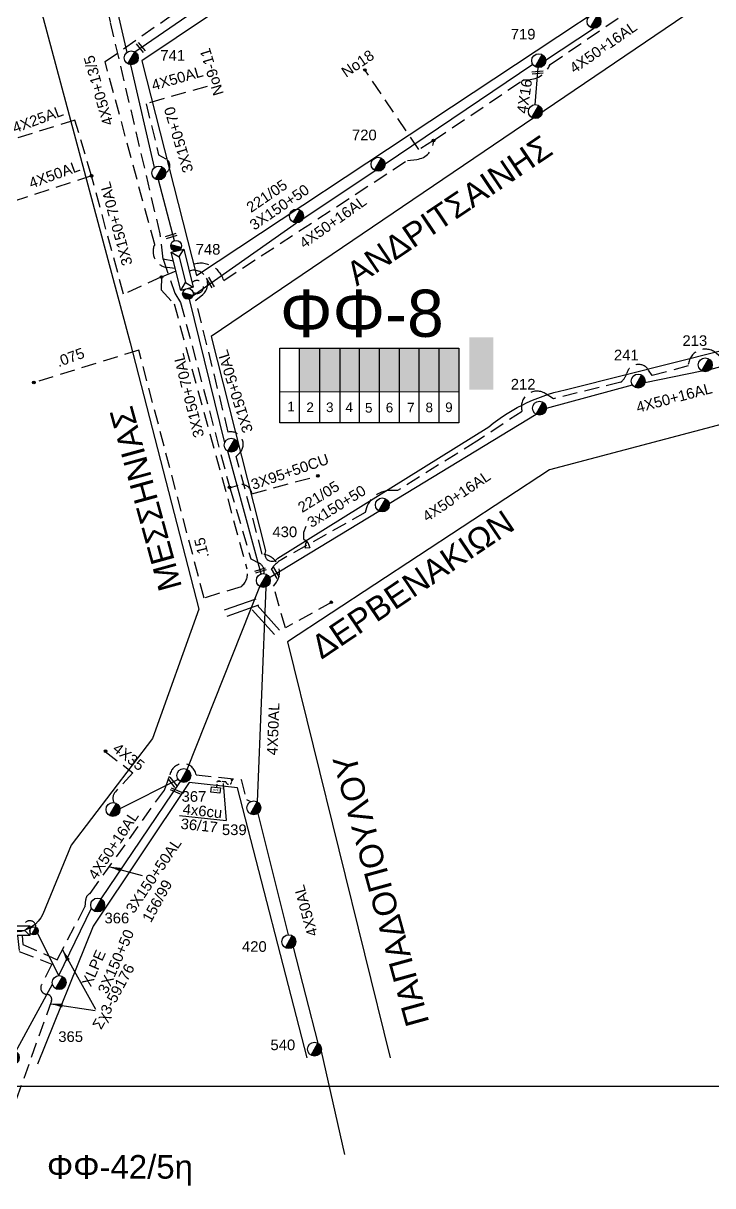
# Model space of a CAD drawing. Header units: millimetres. Extents: x 1905 to 5666, y 713 to 3158.
# Drawn here: x 2431 to 2547.9, y 719.9 to 917 of the extents above; entities that cross this region are included whole.
import ezdxf
from ezdxf.enums import TextEntityAlignment as Align

# ---------------------------------------------------------------- set-up
doc = ezdxf.new("R2010")
doc.units = ezdxf.units.MM
doc.linetypes.add('DASHED', pattern=[19.05, 12.7, -6.35])
for name, color, linetype in [('Pillar OTE', 7, 'Continuous'), ('Ασφαλειοκιβώτια Χ.Τ 9 αναχωρήσεων', 7, 'Continuous'), ('Γέφυρες Εναερίου Δικτύου', 7, 'Continuous'), ('Γυμνά εναέρια ΧΤ (3Φ)   4x35AL', 7, 'Continuous'), ('Γυμνά εναέρια ΧΤ (3Φ)   4x50AL', 7, 'Continuous'), ('Γυμνά εναέρια ΧΤ και ΦΟΠ (3Φ)   4x50+16AL', 7, 'Continuous'), ('Εναέρια παροχή ΧΤ 4x16', 7, 'SYN_LINE'), ('Επιγραφές - Σχήματα', 7, 'Continuous'), ('Καλώδια ΧΤ   3x150+50AL', 7, 'DASHED'), ('Καλώδια ΧΤ   3x150+70AL', 7, 'DASHED'), ('Καλώδια ΧΤ   3x150AL+50XLPE', 7, 'DASHED'), ('Καλώδια ΧΤ   3x95+50CU', 7, 'DASHED'), ('Καλώδια ΧΤ   4x25CU', 7, 'DASHED'), ('Καλώδια ΧΤ   4x50+13.5', 7, 'Continuous'), ('Καλώδια ΧΤ   4x50AL', 7, 'DASHED'), ('Μηχανική τομή', 7, 'Continuous'), ('Στύλος ΦΜ', 7, 'Continuous'), ('Στύλος ΦΜ @ 1', 7, 'Continuous'), ('Συνδέσεις', 7, 'Continuous'), ('Τομή', 7, 'Continuous'), ('Υποσταθμός εναέριος 2 στύλων', 7, 'Continuous'), ('Υποσταθμός πόλεως', 7, 'Continuous'), ('Υπόβαθρο ΔΕΗ', 7, 'Continuous'), ('Υπόγεια Καλώδια Δικτύου ΧΤ   .075', 7, 'DASHED'), ('Υπόγεια Καλώδια Δικτύου ΧΤ   .10', 7, 'DASHED'), ('Υπόγεια καλώδια Παροχών ΧΤ   4x50AL', 7, 'DASHED'), ('Υπόγεια καλώδια Παροχών ΧΤ   4x6', 7, 'DASHED')]:
    doc.layers.add(name, color=color, linetype=linetype)
doc.styles.get("Standard").update_dxf_attribs({"font": 'arial.ttf'})
doc.linetypes.add('SYN_LINE', pattern='A,0.5,-0.0001,["/\\/\\/\\/",Standard,S=0.1,R=0,X=0,Y=-0.05],-0.25', length=0.7501)
doc.dimstyles.new('ISO-25', dxfattribs={"dimtxt": 2.5, "dimasz": 2.5, "dimexe": 1.25, "dimexo": 0.625, "dimtad": 1, "dimtxsty": 'Standard', "dimcen": 2.5, "dimadec": 0, "dimazin": 0, "dimtfac": 1, "dimtmove": 0, "dimatfit": 3, "dimfxl": 1, "dimarcsym": 0})

# ---------------------------------------------------------------- blocks, each defined once
blk = doc.blocks.new('ΥΠΑΡΧΩΝ ΤΣΙΜΕΝΤΕΝΙΟΣ ΣΤΥΛΟΣ')
at = {"layer": 'Στύλος ΦΜ'}
blk.add_hatch(color=7, dxfattribs=at).paths.add_polyline_path([(-1.29, -2.28, 0.574793), (2.62, 0, 0.268822), (1.3, 2.27)])
at = {"layer": 'Στύλος ΦΜ', "color": 7}
blk.add_line((-1.29, -2.28), (1.3, 2.27), dxfattribs=at)
blk.add_circle((0, 0), 2.62, dxfattribs=at)
at = {"layer": 'Στύλος ΦΜ', "flags": 4}
for tag, p in [('ΑΡΙΘΜΟΣ', (-4.68, 8.05)), ('ΤΥΠΟΣ', (-4.91, 3.03))]:
    blk.add_attdef(tag, p, '', height=4, dxfattribs=at)
blk = doc.blocks.new('ΥΠΟΣΤΑΘΜΟΣ ΕΝΑΕΡΙΟΣ ΕΠΙ 2 ΣΤΥΛΩΝ')
at = {"layer": 'Υποσταθμός εναέριος 2 στύλων', "linetype": 'Continuous'}
for points in [[(-11.97, -2.11, 0.574793), (-8.45, -0.07, 0.268822), (-9.64, 1.98)], [(9.68, -2.15, 0.574793), (13.19, -0.1, 0.268822), (12.01, 1.95)]]:
    blk.add_hatch(color=256, dxfattribs=at).paths.add_polyline_path(points)
for p, q in [((-11.97, -2.11), (-9.64, 1.98)), ((9.68, -2.15), (12.01, 1.95))]:
    blk.add_line(p, q, dxfattribs=at)
for centre in [(-10.81, -0.07), (10.84, -0.1)]:
    blk.add_circle(centre, 2.36, dxfattribs=at)
at = {"layer": 'Υποσταθμός πόλεως', "linetype": 'Continuous', "ltscale": 40}
blk.add_lwpolyline([(-8.57, 2.82), (8.57, 2.82), (8.57, -2.82), (-8.57, -2.82)], close=True, dxfattribs=at)
for points in [[(-5.75, 0), (-8.57, 2.82)], [(-8.57, -2.82), (-5.75, 0)], [(-5.75, 0), (5.75, 0)], [(5.75, 0), (8.57, 2.82)], [(8.57, -2.82), (5.75, 0)]]:
    blk.add_lwpolyline(points, dxfattribs=at)
at = {"layer": 'Υποσταθμός εναέριος 2 στύλων', "ltscale": 40, "flags": 1}
for tag, p in [('ΜΕΤΑΣΧΗΜΑΤΙΣΜΟΣ', (14.09, 2.51)), ('ΙΣΧΥΣ', (14.07, -0.28)), ('ΑΡΙΘΜΟΣ', (14.19, -3))]:
    blk.add_attdef(tag, p, '', height=1.8, dxfattribs=at)
blk = doc.blocks.new('ΤΟΜΗ')
at = {"layer": 'Τομή', "ltscale": 40}
for p, q in [((-5.68, 0), (5.68, 0)), ((5.68, -2.33), (-5.68, -2.33))]:
    blk.add_line(p, q, dxfattribs=at)
blk = doc.blocks.new('_ΣΥΝΔΕΣΗ')
at = {"layer": 'Συνδέσεις', "linetype": 'SYN_LINE', "ltscale": 40}
blk.add_hatch(color=256, dxfattribs=at).paths.add_polyline_path([(0.5, -0.01, 1), (-0.5, -0.01, 1)])
at = {"layer": 'Συνδέσεις'}
blk.add_circle((0, -0.01), 0.5, dxfattribs=at)
blk = doc.blocks.new('ΜΗΧΑΝΙΚΗ ΤΟΜΗ')
at = {"layer": 'Μηχανική τομή', "ltscale": 40}
for p, q in [((-1.89, 0.78), (1.89, 0.78)), ((1.89, 0), (-1.89, 0))]:
    blk.add_line(p, q, dxfattribs=at)
blk = doc.blocks.new('PILLAR ΟΤΕ')
at = {"layer": 'Pillar OTE', "ltscale": 40}
blk.add_lwpolyline([(-3.31, 2.02), (3.39, 2.02), (3.39, -1.99), (-3.31, -1.99)], close=True, dxfattribs=at)
at = {"layer": 'Pillar OTE', "insert": (-1.81, 0.71), "char_height": 1.3575, "width": 109.961, "attachment_point": 1}
blk.add_mtext('{\\fArial|b1|i0|c161|p34;OTE}', dxfattribs=at)

msp = doc.modelspace()

# ---------------------------------------------------------------- hatches: boundary and pattern name
at = {"layer": 'Pillar OTE', "ltscale": 40}
h = msp.add_hatch(color=256, dxfattribs=at)
h.dxf.hatch_style = 1
h.paths.add_polyline_path([(2466.05, 788.94), (2466.28, 788.24), (2466.67, 788.87)])
at = {"layer": 'Ασφαλειοκιβώτια Χ.Τ 9 αναχωρήσεων', "ltscale": 0.2}
msp.add_hatch(color=27, dxfattribs=at).paths.add_polyline_path([(2506.59, 863.75), (2506.59, 854.91), (2510.64, 854.91), (2510.64, 863.75)])
at = {"layer": 'Υποσταθμός πόλεως', "ltscale": 0.2}
h = msp.add_hatch(color=6, dxfattribs=at)
h.dxf.hatch_style = 1
h.paths.add_polyline_path([(2477.8, 854.56), (2481.24, 854.55), (2481.24, 861.92), (2477.8, 861.92)])
h = msp.add_hatch(color=30, dxfattribs=at)
h.dxf.hatch_style = 1
h.paths.add_polyline_path([(2484.68, 861.92), (2481.24, 861.92), (2481.24, 854.55), (2484.68, 854.55)])
h = msp.add_hatch(color=2, dxfattribs=at)
h.dxf.hatch_style = 1
h.paths.add_polyline_path([(2487.98, 861.92), (2484.68, 861.92), (2484.68, 854.55), (2487.98, 854.55)])
h = msp.add_hatch(color=5, dxfattribs=at)
h.dxf.hatch_style = 1
h.paths.add_polyline_path([(2487.98, 854.55), (2491.36, 854.54), (2491.36, 861.92), (2487.98, 861.92)])
h = msp.add_hatch(color=133, dxfattribs=at)
h.dxf.hatch_style = 1
h.paths.add_polyline_path([(2494.76, 861.92), (2491.36, 861.92), (2491.36, 854.54), (2494.76, 854.54)])
h = msp.add_hatch(color=62, dxfattribs=at)
h.dxf.hatch_style = 1
h.paths.add_polyline_path([(2494.76, 854.54), (2498.1, 854.54), (2498.1, 861.92), (2494.76, 861.92)])
h = msp.add_hatch(color=85, dxfattribs=at)
h.dxf.hatch_style = 1
h.paths.add_polyline_path([(2498.1, 854.54), (2501.49, 854.53), (2501.49, 861.92), (2498.1, 861.92)])
h = msp.add_hatch(color=27, dxfattribs=at)
h.dxf.hatch_style = 1
h.paths.add_polyline_path([(2504.81, 861.92), (2501.49, 861.92), (2501.49, 854.53), (2504.81, 854.53)])

# ---------------------------------------------------------------- linework, layer by layer
at = {"layer": 'Pillar OTE', "ltscale": 40}
for points in [[(2474.47, 849.28), (2474.47, 861.92), (2504.81, 861.92), (2504.81, 849.25), (2474.47, 849.28)], [(2477.8, 849.28), (2477.8, 861.92)], [(2481.24, 849.27), (2481.24, 861.92)], [(2484.68, 849.27), (2484.68, 861.92)], [(2487.98, 849.27), (2487.98, 861.92)], [(2491.36, 849.26), (2491.36, 861.92)], [(2494.76, 849.26), (2494.76, 861.92)], [(2498.1, 849.25), (2498.1, 861.92)], [(2501.49, 849.25), (2501.49, 861.92)], [(2474.47, 854.56), (2504.81, 854.53)]]:
    msp.add_lwpolyline(points, dxfattribs=at)
at = {"layer": 'Γέφυρες Εναερίου Δικτύου', "color": 30, "linetype": 'DASHED', "ltscale": 0.2}
msp.add_lwpolyline([(2500.51, 897.13), (2498.03, 895.61), (2488.89, 909.1)], dxfattribs=at)
at = {"layer": 'Γέφυρες Εναερίου Δικτύου', "color": 190, "linetype": 'DASHED', "ltscale": 0.2}
msp.add_lwpolyline([(2429.96, 762.29), (2430.29, 759.6), (2435.79, 757.45), (2434.03, 753.93, 0.542292), (2434.96, 752.33, -0.494992), (2435.74, 751.21), (2427.1, 727.05)], format="xyb", dxfattribs=at)
at = {"layer": 'Γυμνά εναέρια ΧΤ (3Φ)   4x35AL', "color": 27, "linetype": 'DASHED', "ltscale": 0.2}
msp.add_lwpolyline([(2444.86, 793.5), (2449.56, 789.89), (2446.57, 786.68, 0.342319), (2446.39, 784.83, 3.462926)], format="xyb", dxfattribs=at)
at = {"layer": 'Γυμνά εναέρια ΧΤ (3Φ)   4x50AL', "color": 2, "linetype": 'DASHED', "ltscale": 0.2}
msp.add_lwpolyline([(2462.15, 906.32), (2451.78, 903.37)], dxfattribs=at)
at = {"layer": 'Γυμνά εναέρια ΧΤ (3Φ)   4x50AL', "color": 85, "ltscale": 0.2}
for points in [[(2472.07, 821.41), (2470.64, 784.99)], [(2470.75, 783.02), (2475.85, 762.43)], [(2476.72, 760.34), (2480.92, 744.07)], [(2481.45, 742.67), (2485.44, 725.16)]]:
    msp.add_lwpolyline(points, dxfattribs=at)
at = {"layer": 'Γυμνά εναέρια ΧΤ και ΦΟΠ (3Φ)   4x50+16AL', "color": 85, "ltscale": 0.2}
for points in [[(2519.52, 910.79), (2527.63, 916.16)], [(2492.29, 893.21), (2517.33, 910.08)], [(2478.37, 883.87), (2490.62, 892.04)], [(2459.77, 870.88), (2477.26, 883.15)]]:
    msp.add_lwpolyline(points, dxfattribs=at)
at = {"layer": 'Γυμνά εναέρια ΧΤ και ΦΟΠ (3Φ)   4x50+16AL', "color": 6, "ltscale": 0.2}
for points in [[(2465.11, 845.86), (2459.12, 870.24)], [(2547.53, 858.37), (2559.44, 861.45)], [(2536.36, 856.12), (2546.01, 858.05)], [(2519.67, 851.77), (2534.23, 855.69)], [(2492.99, 835.56), (2517.91, 850.71)], [(2471.27, 823.62), (2465.63, 844.44)], [(2472.71, 823.05), (2491.25, 834.3)]]:
    msp.add_lwpolyline(points, dxfattribs=at)
at = {"layer": 'Γυμνά εναέρια ΧΤ και ΦΟΠ (3Φ)   4x50+16AL', "color": 27, "ltscale": 0.2}
for points in [[(2458.77, 790.48), (2471.08, 821.49)], [(2457.24, 788.75), (2447.35, 783.8)], [(2444.15, 768.5), (2457.61, 788.44)], [(2436.98, 755.5), (2442.53, 766.92)], [(2429.68, 742.62), (2435.91, 754.07)]]:
    msp.add_lwpolyline(points, dxfattribs=at)
at = {"layer": 'Γυμνά εναέρια ΧΤ και ΦΟΠ (3Φ)   4x50+16AL', "color": 27, "linetype": 'SYN_LINE', "ltscale": 10}
msp.add_lwpolyline([(2436.98, 755.5), (2433.3, 762.83)], dxfattribs=at)
at = {"layer": 'Εναέρια παροχή ΧΤ 4x16', "color": 85, "linetype": 'Continuous', "ltscale": 0.2}
msp.add_lwpolyline([(2518.21, 909.51), (2517.7, 903.21)], dxfattribs=at)
at = {"layer": 'Επιγραφές - Σχήματα'}
msp.add_lwpolyline([(1913.02, 1736.66), (2919.02, 1736.66), (2919.02, 736.68), (1913.02, 736.68)], close=True, dxfattribs=at)
at = {"layer": 'Επιγραφές - Σχήματα', "ltscale": 40}
msp.add_lwpolyline([(2478.89, 831.69), (2478.49, 830.64), (2478.49, 829.6), (2479.21, 828.96), (2479.53, 828.07), (2478.81, 827.99), (2478.81, 828.39), (2478.89, 828.8), (2479.13, 829.2)], dxfattribs=at)
at = {"layer": 'Επιγραφές - Σχήματα', "color": 85, "linetype": 'DASHED', "ltscale": 0.2}
msp.add_arc((2460.43, 872.31), 1.1, 231.3977, 140.3163, dxfattribs=at)
at = {"layer": 'Επιγραφές - Σχήματα', "color": 27, "linetype": 'DASHED', "ltscale": 0.2}
msp.add_arc((2432.08, 763.79), 1.03, 355.387, 170.0946, dxfattribs=at)
at = {"layer": 'Καλώδια ΧΤ   3x150+50AL', "color": 27, "ltscale": 0.2}
msp.add_lwpolyline([(2456.73, 875.45), (2455.33, 875.62, -0.514958), (2453.24, 879.5), (2444.83, 910.52), (2494.76, 945.35), (2502.17, 933.5)], format="xyb", dxfattribs=at)
at = {"layer": 'Καλώδια ΧΤ   3x150+50AL', "color": 62, "ltscale": 0.2}
for points in [[(2551.23, 878.03), (2555.25, 861.61), (2549.78, 859.93), (2548.5, 861.04, 0.633547), (2543.69, 858.93), (2537.57, 857.26), (2536.99, 858.19, 0.649385), (2533.28, 857.68, -0.146976), (2532.28, 856.14), (2520.88, 853.34), (2519.44, 854.24, 0.697014), (2515.53, 851.2), (2507.85, 846.13), (2494.42, 837.79), (2493.27, 837.79, 0.3728), (2488.95, 834.05), (2474.8, 826.09, 0.177183), (2472.47, 823.37, 3.324205)], [(2483.25, 818.85), (2475.41, 814.48), (2473.38, 821.53), (2473.79, 822.08, 0.602813), (2471.49, 826.96), (2467.08, 843.56), (2467.63, 844.11, 0.740441), (2465.72, 847.7), (2460.24, 870.05), (2461.4, 871.03, 0.837654), (2459.09, 875, 6.439291)]]:
    msp.add_lwpolyline(points, format="xyb", dxfattribs=at)
at = {"layer": 'Καλώδια ΧΤ   3x150+50AL', "color": 85, "ltscale": 0.2}
msp.add_lwpolyline([(2430.78, 762.29), (2430.9, 760.79), (2436.68, 758.2), (2441.43, 767.19), (2441.56, 768.43, -0.265185), (2442.3, 769.44), (2454.88, 786.97), (2455.83, 789.58, -0.837258), (2460.28, 789.55), (2467.91, 788.74), (2468.78, 785.37), (2469.51, 785.01)], format="xyb", dxfattribs=at)
at = {"layer": 'Καλώδια ΧΤ   3x150+70AL', "color": 133, "ltscale": 0.2}
for points in [[(2456.42, 876.66), (2454.68, 877.03), (2454.16, 881.31), (2445.73, 917.25), (2443.19, 929.31), (2442.13, 930.15, -0.341384), (2441.26, 933.72), (2438.48, 944.89), (2436.62, 952.44), (2435.26, 959.33), (2434.46, 960.51, -0.596645), (2435.36, 962.23, -9.458525)], [(2454.68, 877.03), (2456.63, 871.27), (2457.62, 869.69), (2465.97, 838.25), (2469.52, 826.21), (2470.94, 825.46, -0.329956), (2471.8, 823.68, -2.15642)]]:
    msp.add_lwpolyline(points, format="xyb", dxfattribs=at)
at = {"layer": 'Καλώδια ΧΤ   3x150+70AL', "color": 2, "linetype": 'DASHED', "ltscale": 0.2}
msp.add_lwpolyline([(2451.78, 903.37), (2453.91, 894.7), (2455.12, 894.05, -0.59729), (2455.11, 891.67)], format="xyb", dxfattribs=at)
at = {"layer": 'Καλώδια ΧΤ   3x150+70AL', "color": 5, "ltscale": 0.2}
msp.add_lwpolyline([(2456.84, 875), (2454.41, 873.99), (2447.96, 871.09), (2442.54, 891.15), (2439.73, 900.58)], dxfattribs=at)
at = {"layer": 'Καλώδια ΧΤ   3x95+50CU', "color": 133, "ltscale": 0.2}
msp.add_lwpolyline([(2465.97, 838.25), (2467.38, 838.7, -0.471317), (2469.73, 837.2), (2481.01, 840.31)], format="xyb", dxfattribs=at)
at = {"layer": 'Καλώδια ΧΤ   4x25CU', "color": 5, "ltscale": 0.2}
msp.add_lwpolyline([(2439.73, 900.58), (2425.94, 896.35)], dxfattribs=at)
at = {"layer": 'Καλώδια ΧΤ   4x50+13.5', "color": 2, "linetype": 'Continuous', "ltscale": 0.2}
for points in [[(2441.8, 941.24), (2448.51, 912.06)], [(2449.86, 912.18), (2483.35, 935.17)], [(2453.19, 892.55), (2449.2, 909.99)], [(2456.59, 880.15), (2453.9, 890.45)]]:
    msp.add_lwpolyline(points, dxfattribs=at)
at = {"layer": 'Καλώδια ΧΤ   4x50AL', "color": 5, "ltscale": 0.2}
msp.add_lwpolyline([(2442.54, 891.15), (2424.72, 885.27)], dxfattribs=at)
at = {"layer": 'Υποσταθμός πόλεως', "ltscale": 0.2}
msp.add_lwpolyline([(2457.46, 782.64), (2465.36, 781.8)], dxfattribs=at)
at = {"layer": 'Υπόβαθρο ΔΕΗ', "ltscale": 0.2}
msp.add_lwpolyline([(2451.28, 1217.94, -0.000751), (2419.57, 1157.15, -0.005597), (2382.15, 1080.8, -0.001309), (2336.71, 994.08, 0.071105), (2316.91, 940.19, 0.046429), (2302.72, 849.51, -0.000029), (2295.68, 793.56, -0.033052), (2282.76, 737.81, 2.551334)], format="xyb", dxfattribs=at)
msp.add_lwpolyline([(2460.34, 874.23), (2546.81, 931.54), (2560.59, 940.6), (2554.22, 969.19), (2543.88, 972.92), (2451.04, 910.63)], close=True, dxfattribs=at)
for points in [[(2434.25, 765.92, -0.580644), (2425.18, 765.17), (2406.96, 836.04), (2391.01, 898.02), (2405.1, 943.21), (2424.8, 953.38), (2449.07, 862.84), (2460.74, 817.64), (2452.87, 795.73), (2439.1, 777.61)], [(2575.39, 868.1), (2564.79, 919.95), (2548.38, 921.98), (2462.79, 863.91), (2472.03, 827.55, 0.915828), (2474.11, 826.29), (2509.87, 848.6, -0.124217), (2523.76, 855.07)]]:
    msp.add_lwpolyline(points, format="xyb", close=True, dxfattribs=at)
for points in [[(2603.67, 740.09), (2578.13, 856.6), (2520.19, 841.31), (2475.78, 812.13), (2493.18, 741.57)], [(2479.12, 741.57), (2467.28, 787.38), (2459.08, 788.25), (2442.83, 763.87), (2433.4, 740.46)]]:
    msp.add_lwpolyline(points, dxfattribs=at)
at = {"layer": 'Υπόγεια Καλώδια Δικτύου ΧΤ   .075', "color": 5, "ltscale": 0.2}
msp.add_lwpolyline([(2454.41, 873.99), (2454.35, 871.84), (2456.52, 869.43), (2468.89, 824.48, -0.304099), (2467.88, 821.47), (2461.62, 819.53), (2450.55, 861.6), (2432.69, 856.04)], format="xyb", dxfattribs=at)
at = {"layer": 'Υπόγεια Καλώδια Δικτύου ΧΤ   .10', "color": 30, "ltscale": 0.2}
msp.add_lwpolyline([(2458.91, 875.71, -0.496318), (2464.94, 873.4), (2496.08, 893.77), (2497.67, 893.94, 0.383943), (2500.51, 897.13), (2515.73, 907.42), (2516.6, 907.45, 0.296747), (2520.27, 910.03), (2557.02, 935), (2564.3, 939.77), (2563.08, 943.98)], format="xyb", dxfattribs=at)
at = {"layer": 'Υπόγεια καλώδια Παροχών ΧΤ   4x6', "color": 85, "linetype": 'DASHED', "ltscale": 0.05}
msp.add_lwpolyline([(2463.76, 787.37), (2463.88, 788.51), (2465.3, 788.36), (2463.88, 788.51)], dxfattribs=at)
msp.add_arc((2465.81, 788.48), 0.528, 192.4231, 332.6617, dxfattribs=at)

# ---------------------------------------------------------------- block references
at = {"layer": 'Pillar OTE', "xscale": 0.2270205680303816, "yscale": 0.2270205680303816, "zscale": 0.2270205680303816, "rotation": 353.9422250650258}
msp.add_blockref('PILLAR ΟΤΕ', (2463.58, 786.97), dxfattribs=at)
at = {"layer": 'Μηχανική τομή'}
for p, xscale, yscale, zscale, rotation in [((2451.04, 913.05), 0.5000000000004623, 0.5000000000004623, 0.5000000000004623, 129.5763830132398), ((2518.14, 908.86), 0.5000000000004389, 0.5000000000004389, 0.5000000000004389, 185.1917197237362), ((2455.96, 881.12), 0.5000000000006835, 0.5000000000006835, 0.5000000000006835, 197.7036830508078), ((2462.86, 873.15), 0.5000000000005003, 0.5000000000005003, 0.5000000000005003, 119.9703310077833), ((2471.12, 824.4), 0.5000000000006835, 0.5000000000006835, 0.5000000000006835, 197.7036830508078), ((2473.87, 823.89), 0.5000000000005003, 0.5000000000005003, 0.5000000000005003, 119.9703310077833), ((2456.4, 788.42), 0.500000000000295, 0.500000000000295, 0.500000000000295, 127.8010320002799), ((2456.92, 787), 0.500000000000338, 0.500000000000338, 0.500000000000338, 156.8515775627483)]:
    msp.add_blockref('ΜΗΧΑΝΙΚΗ ΤΟΜΗ', p, dxfattribs=dict(at, xscale=xscale, yscale=yscale, zscale=zscale, rotation=rotation))
at = {"layer": 'Στύλος ΦΜ @ 1', "ltscale": 40, "xscale": 0.4499999999998181, "yscale": 0.4499999999998181, "zscale": 0.4499999999998181}
for p in [(2527.72, 917.34), (2517.77, 902.04), (2453.93, 891.63), (2477.28, 884.33), (2466.22, 845.46), (2491.83, 835.33), (2446.17, 783.68), (2437.06, 754.32)]:
    msp.add_blockref('ΥΠΑΡΧΩΝ ΤΣΙΜΕΝΤΕΝΙΟΣ ΣΤΥΛΟΣ', p, dxfattribs=at)
at = {"layer": 'Στύλος ΦΜ @ 1', "ltscale": 40}
ref = msp.add_blockref('ΥΠΑΡΧΩΝ ΤΣΙΜΕΝΤΕΝΙΟΣ ΣΤΥΛΟΣ', (2518.35, 910.68), dxfattribs=dict(at, xscale=0.4499999999998181, yscale=0.4499999999998181, zscale=0.4499999999998181))
ref.add_attrib('ΤΥΠΟΣ', '719', (2513.61, 914.27), dxfattribs={"layer": 'Στύλος ΦΜ', "height": 1.8, "flags": 4})
ref = msp.add_blockref('ΥΠΑΡΧΩΝ ΤΣΙΜΕΝΤΕΝΙΟΣ ΣΤΥΛΟΣ', (2449.27, 911.16), dxfattribs=dict(at, xscale=0.4499999999998181, yscale=0.4499999999998181, zscale=0.4499999999998181))
ref.add_attrib('ΤΥΠΟΣ', '741', (2454.2, 910.68), dxfattribs={"layer": 'Στύλος ΦΜ', "height": 1.8, "flags": 4})
ref = msp.add_blockref('ΥΠΑΡΧΩΝ ΤΣΙΜΕΝΤΕΝΙΟΣ ΣΤΥΛΟΣ', (2491.11, 893.11), dxfattribs=dict(at, xscale=0.4499999999998181, yscale=0.4499999999998181, zscale=0.4499999999998181))
ref.add_attrib('ΤΥΠΟΣ', '720', (2486.69, 897.18), dxfattribs={"layer": 'Στύλος ΦΜ', "height": 1.8, "flags": 4})
ref = msp.add_blockref('ΥΠΑΡΧΩΝ ΤΣΙΜΕΝΤΕΝΙΟΣ ΣΤΥΛΟΣ', (2546.59, 859.08), dxfattribs=dict(at, xscale=0.4499999999998181, yscale=0.4499999999998181, zscale=0.4499999999998181))
ref.add_attrib('ΤΥΠΟΣ', '213', (2542.72, 862.3), dxfattribs={"layer": 'Στύλος ΦΜ', "height": 1.8, "flags": 4})
ref = msp.add_blockref('ΥΠΑΡΧΩΝ ΤΣΙΜΕΝΤΕΝΙΟΣ ΣΤΥΛΟΣ', (2535.2, 856.34), dxfattribs=dict(at, xscale=0.4499999999998181, yscale=0.4499999999998181, zscale=0.4499999999998181))
ref.add_attrib('ΤΥΠΟΣ', '241', (2531.1, 859.85), dxfattribs={"layer": 'Στύλος ΦΜ', "height": 1.8, "flags": 4})
ref = msp.add_blockref('ΥΠΑΡΧΩΝ ΤΣΙΜΕΝΤΕΝΙΟΣ ΣΤΥΛΟΣ', (2518.49, 851.74), dxfattribs=dict(at, xscale=0.4499999999998181, yscale=0.4499999999998181, zscale=0.4499999999998181))
ref.add_attrib('ΤΥΠΟΣ', '212', (2513.61, 854.91), dxfattribs={"layer": 'Στύλος ΦΜ', "height": 1.8, "flags": 4})
ref = msp.add_blockref('ΥΠΑΡΧΩΝ ΤΣΙΜΕΝΤΕΝΙΟΣ ΣΤΥΛΟΣ', (2471.66, 822.51), dxfattribs=dict(at, xscale=0.4499999999998181, yscale=0.4499999999998181, zscale=0.4499999999998181))
ref.add_attrib('ΤΥΠΟΣ', '430', (2473.2, 829.87), dxfattribs={"layer": 'Στύλος ΦΜ', "height": 1.8, "flags": 4})
ref = msp.add_blockref('ΥΠΑΡΧΩΝ ΤΣΙΜΕΝΤΕΝΙΟΣ ΣΤΥΛΟΣ', (2458.19, 789.46), dxfattribs=dict(at, xscale=0.4499999999998181, yscale=0.4499999999998181, zscale=0.4499999999998181))
ref.add_attrib('ΤΥΠΟΣ', '367', (2457.8, 784.99), dxfattribs={"layer": 'Στύλος ΦΜ', "height": 1.8, "flags": 4})
ref = msp.add_blockref('ΥΠΑΡΧΩΝ ΤΣΙΜΕΝΤΕΝΙΟΣ ΣΤΥΛΟΣ', (2470.05, 783.97), dxfattribs=dict(at, xscale=0.4499999999998181, yscale=0.4499999999998181, zscale=0.4499999999998181))
ref.add_attrib('ΤΥΠΟΣ', '539', (2464.64, 779.34), dxfattribs={"layer": 'Στύλος ΦΜ', "height": 1.8, "flags": 4})
ref = msp.add_blockref('ΥΠΑΡΧΩΝ ΤΣΙΜΕΝΤΕΝΙΟΣ ΣΤΥΛΟΣ', (2443.57, 767.48), dxfattribs=dict(at, xscale=0.4499999999998181, yscale=0.4499999999998181, zscale=0.4499999999998181))
ref.add_attrib('ΤΥΠΟΣ', '366', (2444.73, 764.37), dxfattribs={"layer": 'Στύλος ΦΜ', "height": 1.8, "flags": 4})
ref = msp.add_blockref('ΥΠΑΡΧΩΝ ΤΣΙΜΕΝΤΕΝΙΟΣ ΣΤΥΛΟΣ', (2475.99, 761.26), dxfattribs=dict(at, xscale=0.4499999999998181, yscale=0.4499999999998181, zscale=0.4499999999998181))
ref.add_attrib('ΤΥΠΟΣ', '420', (2468.04, 759.54), dxfattribs={"layer": 'Στύλος ΦΜ', "height": 1.8, "flags": 4})
ref = msp.add_blockref('ΥΠΑΡΧΩΝ ΤΣΙΜΕΝΤΕΝΙΟΣ ΣΤΥΛΟΣ', (2429.1, 741.6), dxfattribs=dict(at, xscale=0.4499999999998181, yscale=0.4499999999998181, zscale=0.4499999999998181))
ref.add_attrib('ΤΥΠΟΣ', '365', (2436.9, 744.26), dxfattribs={"layer": 'Στύλος ΦΜ', "height": 1.8, "flags": 4})
ref = msp.add_blockref('ΥΠΑΡΧΩΝ ΤΣΙΜΕΝΤΕΝΙΟΣ ΣΤΥΛΟΣ', (2480.33, 743.04), dxfattribs=dict(at, xscale=0.4499999999998181, yscale=0.4499999999998181, zscale=0.4499999999998181))
ref.add_attrib('ΤΥΠΟΣ', '540', (2472.87, 742.86), dxfattribs={"layer": 'Στύλος ΦΜ', "height": 1.8, "flags": 4})
at = {"layer": 'Συνδέσεις', "xscale": 0.4499999999998181, "yscale": 0.4499999999998181, "zscale": 0.4499999999998181}
for p in [(2488.89, 909.1), (2500.51, 897.13), (2442.54, 891.15), (2454.41, 873.99), (2432.75, 856.11), (2480.92, 840.26), (2465.92, 838.32), (2483.18, 818.82), (2444.92, 793.57)]:
    msp.add_blockref('_ΣΥΝΔΕΣΗ', p, dxfattribs=at)
at = {"layer": 'Τομή'}
for p, xscale, yscale, zscale, rotation in [((2467.78, 818.46), 0.5000000000000169, 0.5000000000000169, 0.5000000000000169, 19.45340287295415), ((2472.51, 816.23), 0.5000000000000234, 0.5000000000000234, 0.5000000000000234, 311.9516624378911)]:
    msp.add_blockref('ΤΟΜΗ', p, dxfattribs=dict(at, xscale=xscale, yscale=yscale, zscale=zscale, rotation=rotation))
at = {"layer": 'Υποσταθμός εναέριος 2 στύλων', "xscale": 0.3880999875028831, "yscale": 0.3880999875028831, "zscale": 0.3880999875028831, "rotation": 283.9934790676116}
msp.add_blockref('ΥΠΟΣΤΑΘΜΟΣ ΕΝΑΕΡΙΟΣ ΕΠΙ 2 ΣΤΥΛΩΝ', (2457.91, 875.22), dxfattribs=at)
at = {"layer": 'Υποσταθμός εναέριος 2 στύλων', "xscale": 0.2983652596669799, "yscale": 0.2983652596669799, "zscale": 0.2983652596669799}
msp.add_blockref('ΥΠΟΣΤΑΘΜΟΣ ΕΝΑΕΡΙΟΣ ΕΠΙ 2 ΣΤΥΛΩΝ', (2429.52, 763.13), dxfattribs=at)

# ---------------------------------------------------------------- texts
at = {"ltscale": 30, "char_height": 1.63, "width": 11.2573, "attachment_point": 1}
for s, insert in [('1', (2475.72, 852.84)), ('2', (2478.96, 852.71)), ('3', (2482.29, 852.71)), ('4', (2485.59, 852.71)), ('5', (2488.9, 852.62)), ('6', (2492.42, 852.65)), ('7', (2496.04, 852.65)), ('8', (2499.16, 852.68)), ('9', (2502.49, 852.71))]:
    msp.add_mtext(s, dxfattribs=dict(at, insert=insert))
at = {"layer": 'Γυμνά εναέρια ΧΤ (3Φ)   4x35AL', "ltscale": 0.2, "insert": (2447.07, 795.12), "char_height": 1.8, "width": 4.8258, "attachment_point": 1, "rotation": 322.5282}
msp.add_mtext('4Χ35', dxfattribs=at)
at = {"layer": 'Γυμνά εναέρια ΧΤ (3Φ)   4x50AL', "ltscale": 0.2}
for s, rotation, p in [('4X50AL', 16, (2457.06, 907.69)), ('4X25AL', 20.1344, (2433.42, 900.75)), ('4X50AL', 87.7953, (2473.33, 797.34)), ('4X50AL', 105.3546, (2478.86, 766.51))]:
    msp.add_text(s, height=1.8, rotation=rotation, dxfattribs=at).set_placement(p, align=Align.MIDDLE)
at = {"layer": 'Γυμνά εναέρια ΧΤ και ΦΟΠ (3Φ)   4x50+16AL', "ltscale": 0.2}
for rotation, p in [(34.9204, (2529.29, 912.96)), (35.5499, (2483.45, 883.32)), (14.7613, (2541.31, 853.52)), (33.9715, (2504.4, 836.83)), (56.4572, (2446.23, 777.61))]:
    msp.add_text('4X50+16AL', height=1.8, rotation=rotation, dxfattribs=at).set_placement(p, align=Align.MIDDLE)
at = {"layer": 'Εναέρια παροχή ΧΤ 4x16', "ltscale": 20}
msp.add_text('4X16', height=1.8, rotation=81.5652, dxfattribs=at).set_placement((2515.93, 904.64), align=Align.MIDDLE)
at = {"layer": 'Επιγραφές - Σχήματα', "ltscale": 0.2, "attachment_point": 1}
for s, insert, char_height, width, rotation in [('Νο9-11', (2463.25, 904.56), 1.8, 6.948, 107), ('Νο18', (2484.67, 909.24), 1.8, 6.948, 34.4203), ('ΑΝΔΡΙΤΣΑΙΝΗΣ', (2485.25, 875.67), 4, 29.1423, 33.9808), ('221/05', (2468.56, 886.31), 1.8, 6.948, 34.4203), ('ΜΕΣΣΗΝΙΑΣ', (2454.05, 820.36), 4, 29.1423, 105.3987), ('221/05\\P3x150+50', (2477.28, 835.47), 1.8, 6.948, 31.8934), ('ΔΕΡΒΕΝΑΚΙΩΝ', (2479.29, 812.37), 4, 29.1423, 33.9808), ('.15', (2460.72, 826.14), 1.8, 6.948, 103.6664), ('ΠΑΠΑΔΟΠΟΥΛΟΥ', (2495.97, 746.51), 4, 29.1423, 105.3987), ('156/99', (2451.02, 765.24), 1.8, 6.948, 61.174), ('Σχ3-59176', (2442.58, 747.08), 1.8, 6.948, 61.6589)]:
    msp.add_mtext(s, dxfattribs=dict(at, insert=insert, char_height=char_height, width=width, rotation=rotation))
for s, insert, char_height, width in [('748', (2460.19, 879.59), 1.8, 5.1496), ('ΦΦ-8', (2474.48, 871.84), 8, 50.8867), ('ΦΦ-42/5η', (2434.97, 725.07), 4, 39.5466)]:
    msp.add_mtext(s, dxfattribs=dict(at, insert=insert, char_height=char_height, width=width))
at = {"layer": 'Καλώδια ΧΤ   3x150+50AL', "ltscale": 0.2}
for rotation, p in [(107.4625, (2466.88, 854.58)), (55.8391, (2453.05, 772.47))]:
    msp.add_text('3X150+50AL', height=1.8, rotation=rotation, dxfattribs=at).set_placement(p, align=Align.MIDDLE)
at = {"layer": 'Καλώδια ΧΤ   3x150+50AL', "ltscale": 0.2, "insert": (2469.11, 883.32), "char_height": 1.8, "width": 6.948, "attachment_point": 1, "rotation": 34.4203}
msp.add_mtext('3Χ150+50', dxfattribs=at)
at = {"layer": 'Καλώδια ΧΤ   3x150+70AL', "ltscale": 0.2}
for rotation, p in [(105.2688, (2446.71, 883.01)), (103.9097, (2459.01, 853.89))]:
    msp.add_text('3X150+70AL', height=1.8, rotation=rotation, dxfattribs=at).set_placement(p, align=Align.MIDDLE)
at = {"layer": 'Καλώδια ΧΤ   3x150+70AL', "ltscale": 0.2, "insert": (2458.09, 891.48), "char_height": 1.8, "width": 6.948, "attachment_point": 1, "rotation": 106.6729}
msp.add_mtext('3Χ150+70', dxfattribs=at)
at = {"layer": 'Καλώδια ΧΤ   3x150AL+50XLPE', "ltscale": 0.2, "insert": (2440.77, 754.2), "char_height": 1.8, "width": 6.948, "attachment_point": 1, "rotation": 66.2833}
msp.add_mtext('XLPE\\P3Χ150+50', dxfattribs=at)
at = {"layer": 'Καλώδια ΧΤ   3x95+50CU', "ltscale": 0.2}
msp.add_text('3X95+50CU', height=1.8, rotation=19.0897, dxfattribs=at).set_placement((2476.16, 840.97), align=Align.MIDDLE)
at = {"layer": 'Καλώδια ΧΤ   4x50+13.5', "ltscale": 0.2, "insert": (2444.52, 899.48), "char_height": 1.8, "width": 6.948, "attachment_point": 1, "rotation": 105.9042}
msp.add_mtext('4Χ50+13/5', dxfattribs=at)
at = {"layer": 'Καλώδια ΧΤ   4x50AL', "ltscale": 0.2}
msp.add_text('4X50AL', height=1.8, rotation=20.1344, dxfattribs=at).set_placement((2436.21, 891.36), align=Align.MIDDLE)
at = {"layer": 'Υπόγεια Καλώδια Δικτύου ΧΤ   .075', "ltscale": 0.2}
msp.add_text('.075', height=1.8, rotation=20.2801, dxfattribs=at).set_placement((2438.92, 860.37), align=Align.MIDDLE)
at = {"layer": 'Υπόγεια καλώδια Παροχών ΧΤ   4x50AL', "color": 7, "ltscale": 0.2, "char_height": 1.8, "attachment_point": 1, "rotation": 354}
for s, insert in [('4x6cu', (2458.11, 784.68)), ('36/17', (2457.76, 782.2))]:
    msp.add_mtext_dynamic_manual_height_columns(s, width=1.8, gutter_width=12.5, heights=[0.118], dxfattribs=dict(at, insert=insert))

# ---------------------------------------------------------------- leaders
at = {"layer": 'Επιγραφές - Σχήματα', "ltscale": 40}
for points, override in [([(2464.85, 788.08), (2465.36, 781.8)], {"dimasz": 1, "dimtad": 0}), ([(2445.62, 773.97), (2451.14, 772.48)], {"dimasz": 2, "dimtad": 0}), ([(2437.59, 759.88), (2443.21, 749.84)], {"dimasz": 2, "dimtad": 0}), ([(2435.65, 750.73), (2443.15, 749.6)], {"dimasz": 2, "dimtad": 0})]:
    msp.add_leader(points, dimstyle='ISO-25', override=override, dxfattribs=at)

doc.saveas('drawing.dxf')
